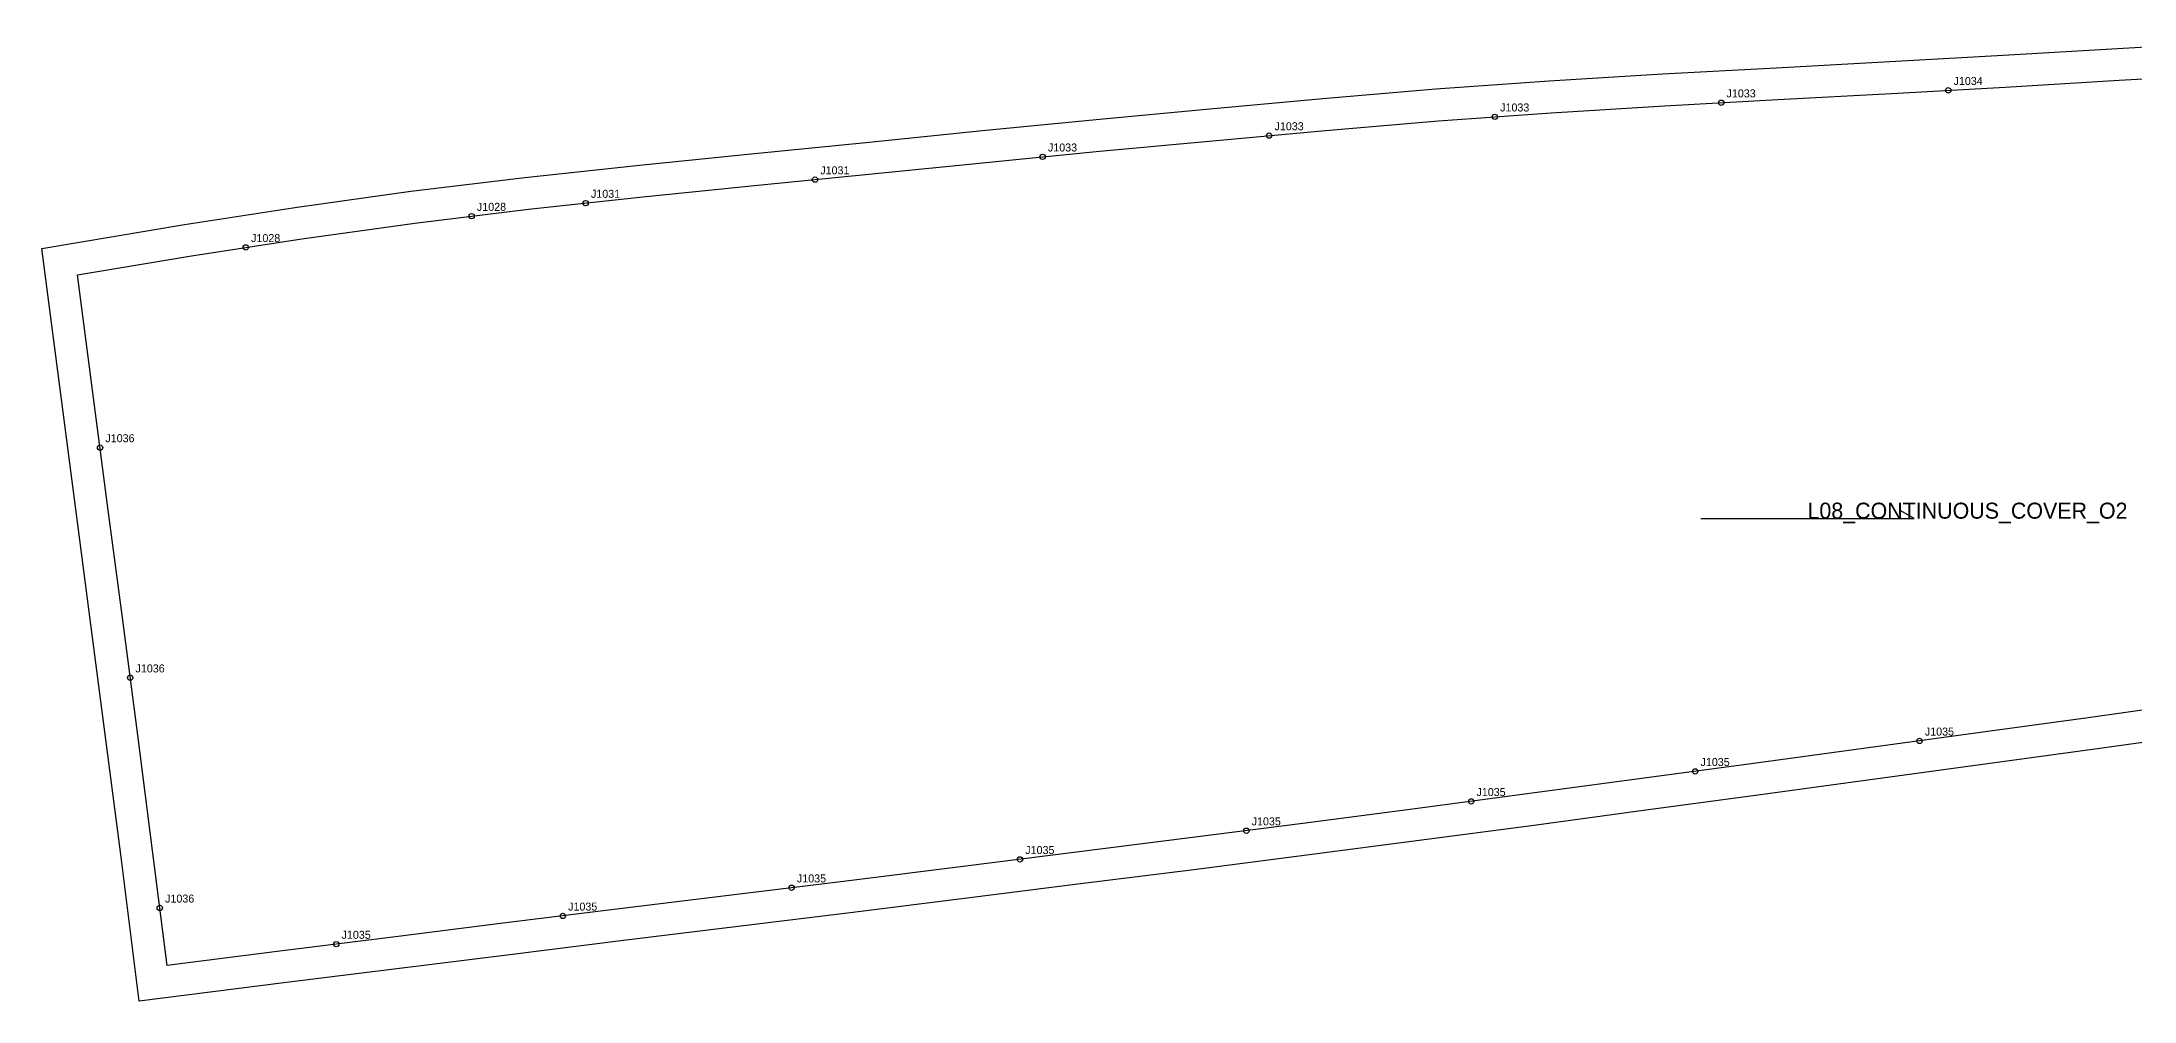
# Model space of a CAD drawing. Header units: millimetres. Extents: x -13 to 1412, y -272 to 92.
# Drawn here: x -13 to 771, y -272 to 87 of the extents above; entities that cross this region are included whole.
import ezdxf

# ---------------------------------------------------------------- set-up
doc = ezdxf.new("R2010")
doc.units = ezdxf.units.MM
for name, color, linetype in [('CUT', 1, 'Continuous'), ('GRAIN', 3, 'Continuous'), ('LABEL', 7, 'Continuous'), ('NOTCH', 2, 'Continuous'), ('SEW', 5, 'Continuous')]:
    doc.layers.add(name, color=color, linetype=linetype)

msp = doc.modelspace()

# ---------------------------------------------------------------- linework, layer by layer
at = {"layer": 'CUT'}
msp.add_lwpolyline([(797.61, -172.05), (755.24, -177.96), (713.09, -183.77), (671.02, -189.52), (628.96, -195.24), (586.94, -200.92), (544.93, -206.56), (502.93, -212.14), (460.8, -217.63), (418.44, -223.06), (375.99, -228.43), (333.47, -233.78), (290.62, -239.1), (247.59, -244.4), (204.66, -249.68), (162.05, -254.96), (119.62, -260.25), (77.29, -265.56), (23.14, -272.38), (16.17, -217.34), (10.64, -174.2), (5.03, -131.05), (-0.63, -87.89), (-6.31, -44.71), (-13.39, 9.92), (-13.39, 9.92), (40.06, 18.89), (82.36, 25.46), (124.86, 31.37), (167.61, 36.53), (210.65, 41.19), (253.76, 45.56), (296.66, 49.81), (339.25, 54.15), (381.86, 58.34), (424.41, 62.31), (466.77, 66.13), (509.12, 69.75), (551.6, 72.8), (594.14, 75.4), (636.7, 77.74), (679.23, 80.02), (721.78, 82.44), (764.6, 84.99), (807.67, 87.43)], dxfattribs=at)
at = {"layer": 'GRAIN'}
for p, q in [((608.43, -91.41), (688.43, -91.41)), ((688.43, -91.41), (683.43, -88.41))]:
    msp.add_line(p, q, dxfattribs=at)
at = {"layer": 'NOTCH'}
for centre in [(616.09, 64.59), (701.18, 69.25), (531.23, 59.31), (446.66, 52.27), (361.73, 44.3), (276.4, 35.74), (190.44, 26.93), (147.69, 22.04), (63.04, 10.32), (8.43, -64.74), (19.73, -151.08), (690.42, -174.76), (606.34, -186.19), (522.35, -197.45), (438.09, -208.45), (353.23, -219.2), (267.64, -229.84), (30.81, -237.4), (181.88, -240.41), (96.96, -250.99)]:
    msp.add_circle(centre, 1, dxfattribs=at)
at = {"layer": 'SEW'}
msp.add_lwpolyline([(795.95, -160.17), (753.59, -166.08), (711.46, -171.89), (669.39, -177.63), (627.34, -183.35), (585.33, -189.03), (543.34, -194.67), (501.37, -200.24), (459.26, -205.73), (416.92, -211.16), (374.48, -216.53), (331.98, -221.87), (289.15, -227.19), (246.13, -232.49), (203.19, -237.77), (160.57, -243.05), (118.13, -248.34), (75.79, -253.65), (33.54, -258.97), (28.08, -215.82), (22.54, -172.66), (16.93, -129.5), (11.26, -86.33), (5.59, -43.16), (0, 0), (41.98, 7.04), (84.1, 13.59), (126.4, 19.47), (168.97, 24.61), (211.9, 29.26), (254.95, 33.62), (297.86, 37.87), (340.44, 42.2), (383.01, 46.39), (425.5, 50.36), (467.82, 54.17), (510.06, 57.79), (552.4, 60.83), (594.84, 63.42), (637.35, 65.76), (679.89, 68.04), (722.48, 70.46), (765.3, 73.01), (808.3, 75.45)], dxfattribs=at)

# ---------------------------------------------------------------- texts
at = {"layer": 'LABEL'}
for s, height, p in [('J1034', 3, (703.18, 71.25)), ('J1033', 3, (533.23, 61.31)), ('J1033', 3, (618.09, 66.59)), ('J1033', 3, (448.66, 54.27)), ('J1033', 3, (363.73, 46.3)), ('J1031', 3, (278.4, 37.74)), ('J1031', 3, (192.44, 28.93)), ('J1028', 3, (149.69, 24.04)), ('J1028', 3, (65.04, 12.32)), ('J1036', 3, (10.43, -62.74)), ('L08_CONTINUOUS_COVER_O2', 6, (648.43, -91.41)), ('J1036', 3, (21.73, -149.08)), ('J1035', 3, (692.42, -172.76)), ('J1035', 3, (608.34, -184.19)), ('J1035', 3, (524.35, -195.45)), ('J1035', 3, (440.09, -206.45)), ('J1035', 3, (355.23, -217.2)), ('J1035', 3, (269.64, -227.84)), ('J1036', 3, (32.81, -235.4)), ('J1035', 3, (183.88, -238.41)), ('J1035', 3, (98.96, -248.99))]:
    msp.add_text(s, height=height, dxfattribs=at).set_placement(p)

doc.saveas('drawing.dxf')
